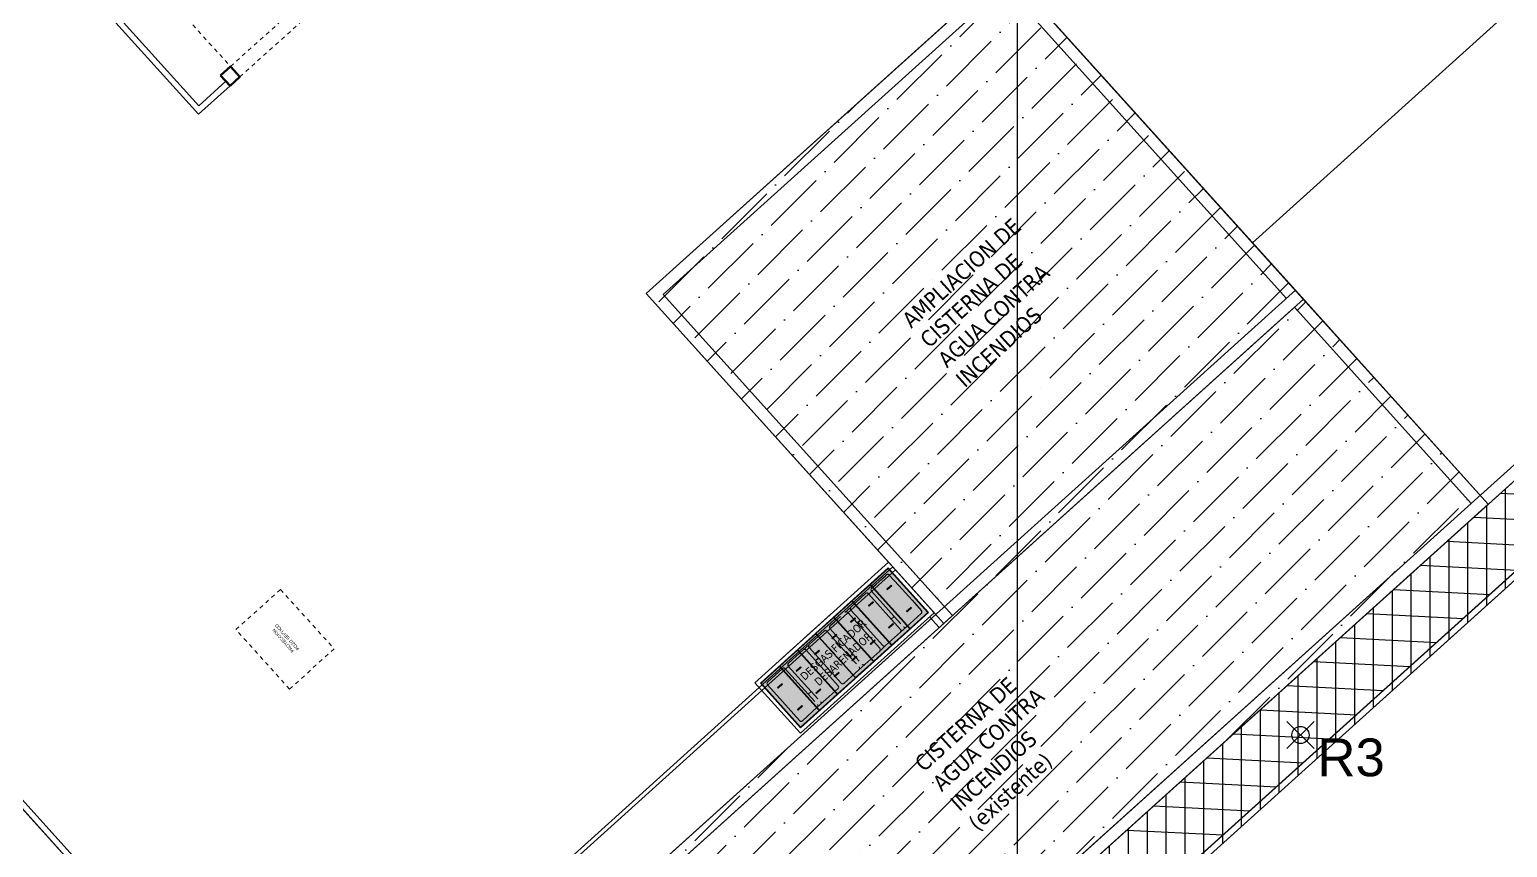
# Model space of a CAD drawing. Header units: metres. Extents: x -2639 to -2278, y 1912 to 2089.
# Drawn here: x -2481.48 to -2444.55, y 1971.23 to 1991.66 of the extents above; entities that cross this region are included whole.
import ezdxf

# ---------------------------------------------------------------- set-up
doc = ezdxf.new("R2010")
doc.units = ezdxf.units.M
for name, pattern in [('DASHED2', [0.375, 0.25, -0.125]), ('HIDDEN', [0.375, 0.25, -0.125]), ('HIDDEN2', [4.7625, 3.175, -1.5875])]:
    doc.linetypes.add(name, pattern=pattern)
for name, color, linetype in [('0.1', 1, 'Continuous'), ('0.3', 3, 'Continuous'), ('REMODELACIONES', 6, 'Continuous')]:
    doc.layers.add(name, color=color, linetype=linetype)
for name, color, linetype, lineweight in [('0.2', 2, 'Continuous', 9), ('HATCH', 8, 'Continuous', 5), ('muro00', 252, 'Continuous', 0), ('muro02', 3, 'Continuous', 18), ('muro08', 2, 'Continuous', 60), ('proyeccion', 5, 'HIDDEN', 13), ('SUTITULOS', 4, 'DASHED2', 5), ('ventana', 4, 'Continuous', 18), ('VENTANAS ALTAS', 9, 'HIDDEN', 9)]:
    doc.layers.add(name, color=color, linetype=linetype, lineweight=lineweight)
doc.styles.add('COTA50', font='romans.shx', dxfattribs={"height": 0.5})
doc.styles.add('LG', font='swiss.ttf')
doc.styles.add('ROMANS', font='arial.ttf')
doc.styles.add('SUBTITULOS', font='tahoma.ttf', dxfattribs={"height": 0.2})
doc.dimstyles.new('1-100', dxfattribs={"dimscale": 0.1, "dimtxt": 0.5, "dimasz": 1.2, "dimexe": 1, "dimexo": 1, "dimgap": 0.8, "dimtad": 1, "dimzin": 4, "dimdsep": 46, "dimtxsty": 'COTA50', "dimblk": 'ARCHTICK', "dimcen": 2.5, "dimdle": 1, "dimclrd": 1, "dimclre": 1, "dimclrt": 256, "dimadec": 0, "dimazin": 0, "dimtfac": 1, "dimtix": 1, "dimtmove": 2, "dimatfit": 3, "dimfxl": 0, "dimtolj": 1, "dimtzin": 4, "dimarcsym": 0})

# ---------------------------------------------------------------- blocks, each defined once
blk = doc.blocks.new('_ARCHTICK')
at = {"color": 0, "linetype": 'ByBlock', "const_width": 0.15}
blk.add_lwpolyline([(-0.5, -0.5), (0.5, 0.5)], dxfattribs=at)
blk = doc.blocks.new('*D59')
at = {"color": 1, "lineweight": -2}
for p, q in [((-2535.42, 2031.678), (-2536.284, 2030.898)), ((-2468.575, 1955.944), (-2536.277, 2031.04)), ((-2467.852, 1956.731), (-2468.716, 1955.952))]:
    blk.add_line(p, q, dxfattribs=at)
at = {"layer": 'Defpoints', "color": 0}
for p in [(-2535.346, 2031.745), (-2536.21, 2030.965), (-2467.778, 1956.798)]:
    blk.add_point(p, dxfattribs=at)
at = {"color": 1, "lineweight": -2, "xscale": 0.1199999999999999, "yscale": 0.1199999999999999, "zscale": 0.1199999999999999}
for p, rotation in [((-2536.21, 2030.965), 132.0361737343098), ((-2468.642, 1956.019), 312.0361737343098)]:
    blk.add_blockref('_ARCHTICK', p, dxfattribs=dict(at, rotation=rotation))
at = {"insert": (-2502.181, 1993.713), "char_height": 0.5, "attachment_point": 5, "rotation": 312.0362, "style": 'COTA50'}
blk.add_mtext('\\A1;100.91', dxfattribs=at)
blk = doc.blocks.new('*D63')
at = {"color": 1, "lineweight": -2}
for p, q in [((-2482.228, 2047.588), (-2480.884, 2048.8)), ((-2481.025, 2048.808), (-2429.259, 1991.389)), ((-2430.597, 1990.318), (-2429.252, 1991.531))]:
    blk.add_line(p, q, dxfattribs=at)
at = {"layer": 'Defpoints', "color": 0}
for p in [(-2482.303, 2047.521), (-2429.326, 1991.464), (-2430.671, 1990.251)]:
    blk.add_point(p, dxfattribs=at)
at = {"color": 1, "lineweight": -2, "xscale": 0.1199999999999999, "yscale": 0.1199999999999999, "zscale": 0.1199999999999999}
for p, rotation in [((-2480.958, 2048.733), 132.0361737343096), ((-2429.326, 1991.464), 312.0361737343096)]:
    blk.add_blockref('_ARCHTICK', p, dxfattribs=dict(at, rotation=rotation))
at = {"insert": (-2454.897, 2020.319), "char_height": 0.5, "attachment_point": 5, "rotation": 312.0362, "style": 'COTA50'}
blk.add_mtext('\\A1;76.72', dxfattribs=at)
blk = doc.blocks.new('*D66')
at = {"color": 1, "lineweight": -2}
for p, q in [((-2498.165, 2065.265), (-2494.597, 2068.481)), ((-2427.037, 1993.393), (-2494.738, 2068.489)), ((-2430.597, 1990.318), (-2427.029, 1993.535))]:
    blk.add_line(p, q, dxfattribs=at)
at = {"layer": 'Defpoints', "color": 0}
for p in [(-2494.671, 2068.414), (-2498.239, 2065.198, -2.189), (-2430.671, 1990.251, -2.189)]:
    blk.add_point(p, dxfattribs=at)
at = {"color": 1, "lineweight": -2, "xscale": 0.1199999999999999, "yscale": 0.1199999999999999, "zscale": 0.1199999999999999}
for p, rotation in [((-2494.671, 2068.414), 132.0361737343099), ((-2427.103, 1993.468), 312.0361737343098)]:
    blk.add_blockref('_ARCHTICK', p, dxfattribs=dict(at, rotation=rotation))
at = {"insert": (-2460.642, 2031.162), "char_height": 0.5, "attachment_point": 5, "rotation": 312.0362, "style": 'COTA50'}
blk.add_mtext('\\A1;100.91', dxfattribs=at)
blk = doc.blocks.new('CASCO ZETA GAS')
h = blk.add_hatch()
h.set_pattern_fill('ANSI31', color=256, scale=0.2, style=0)
h.paths.add_polyline_path([(2011.263, 1176.592), (2012.963, 1176.592), (2012.963, 1224.802), (2020.063, 1224.802), (2020.063, 1226.252), (2011.263, 1226.252)])
at = {"layer": 'HATCH'}
h = blk.add_hatch(dxfattribs=at)
h.set_pattern_fill('DOTS', color=256, scale=0.03, style=0)
h.set_pattern_definition([(9e-15, (2023.332513, 1206.311805), (0.0238125, 0.047625), [0, -0.047625])])
h.paths.add_polyline_path([(2021.813, 1209.972), (2021.813, 1210.592), (2020.333, 1210.592), (2020.333, 1209.972)])
h.paths.add_polyline_path([(2021.813, 1209.362), (2021.813, 1209.962), (2020.333, 1209.962), (2020.333, 1209.362)])
h.paths.add_polyline_path([(2021.813, 1208.752), (2021.813, 1209.352), (2020.333, 1209.352), (2020.333, 1208.752)])
h.paths.add_polyline_path([(2021.813, 1208.142), (2021.813, 1208.742), (2020.333, 1208.742), (2020.333, 1208.142)])
h.paths.add_polyline_path([(2021.813, 1207.532), (2021.813, 1208.132), (2020.333, 1208.132), (2020.333, 1207.532)])
h.paths.add_polyline_path([(2020.333, 1207.522), (2020.333, 1206.922), (2021.813, 1206.922), (2021.813, 1207.522)])
h.paths.add_polyline_path([(2020.333, 1206.912), (2020.333, 1206.312), (2021.813, 1206.312), (2021.813, 1206.912)])
for p, q in [((2030.963, 1206.202), (2019.863, 1206.202)), ((2030.963, 1194.102), (2030.963, 1206.202)), ((2030.663, 1205.902), (2019.863, 1205.902)), ((2030.663, 1194.402), (2030.663, 1205.902)), ((2013.263, 1194.402), (2013.263, 1176.592)), ((2020.163, 1194.402), (2030.663, 1194.402)), ((2020.163, 1194.102), (2030.963, 1194.102))]:
    blk.add_line(p, q)
for points in [[(2011.263, 1176.592), (2012.963, 1176.592), (2012.963, 1224.802), (2020.063, 1224.802), (2020.063, 1226.252), (2011.263, 1226.252), (2011.263, 1176.592)], [(2013.263, 1194.402), (2019.863, 1194.402), (2019.863, 1219.402), (2013.263, 1219.402), (2013.263, 1194.402)]]:
    blk.add_lwpolyline(points)
at = {"layer": '0.2'}
for p, q in [((2021.763, 1206.202), (2021.763, 1226.202)), ((2021.923, 1208.119), (2021.923, 1209.99)), ((2021.763, 1177.592), (2021.763, 1194.102))]:
    blk.add_line(p, q, dxfattribs=at)
at = {"layer": '0.3'}
for p, q in [((2020.423, 1210.452), (2020.423, 1209.952)), ((2021.323, 1210.502), (2020.473, 1210.502)), ((2021.323, 1210.502), (2021.673, 1210.502)), ((2021.723, 1210.452), (2021.723, 1209.952)), ((2021.673, 1209.902), (2020.823, 1209.902)), ((2020.423, 1209.752), (2020.423, 1209.252)), ((2021.673, 1209.802), (2020.823, 1209.802)), ((2021.723, 1209.752), (2021.723, 1209.252)), ((2021.323, 1209.202), (2020.473, 1209.202)), ((2021.323, 1209.202), (2021.673, 1209.202)), ((2020.423, 1209.052), (2020.423, 1208.552)), ((2021.323, 1209.102), (2020.473, 1209.102)), ((2021.323, 1209.102), (2021.673, 1209.102)), ((2021.723, 1209.052), (2021.723, 1208.552)), ((2021.673, 1208.502), (2020.823, 1208.502)), ((2021.673, 1208.402), (2020.823, 1208.402)), ((2020.423, 1208.352), (2020.423, 1207.852)), ((2021.723, 1208.352), (2021.723, 1208.202)), ((2021.723, 1208.002), (2021.723, 1208.202)), ((2020.423, 1207.652), (2020.423, 1207.152)), ((2020.823, 1207.802), (2020.473, 1207.802)), ((2020.823, 1207.702), (2020.473, 1207.702)), ((2021.323, 1207.802), (2020.823, 1207.802)), ((2021.323, 1207.702), (2020.823, 1207.702)), ((2021.323, 1207.802), (2021.673, 1207.802)), ((2021.323, 1207.702), (2021.673, 1207.702)), ((2021.723, 1207.652), (2021.723, 1207.152)), ((2020.423, 1206.952), (2020.423, 1206.452)), ((2021.673, 1207.102), (2020.473, 1207.102)), ((2021.673, 1207.002), (2020.823, 1207.002)), ((2021.723, 1206.952), (2021.723, 1206.802)), ((2021.723, 1206.602), (2021.723, 1206.802)), ((2021.723, 1206.637), (2021.723, 1206.487)), ((2021.723, 1206.602), (2021.723, 1206.452)), ((2020.823, 1206.402), (2020.473, 1206.402)), ((2021.323, 1206.402), (2020.823, 1206.402)), ((2021.323, 1206.402), (2021.673, 1206.402))]:
    blk.add_line(p, q, dxfattribs=at)
at = {"layer": '0.3', "linetype": 'HIDDEN2', "ltscale": 0.25}
blk.add_line((2020.423, 1207.852), (2020.423, 1207.652), dxfattribs=at)
at = {"layer": '0.3'}
blk.add_lwpolyline([(2021.923, 1206.202), (2020.223, 1206.202), (2020.223, 1210.702), (2021.923, 1210.702), (2021.923, 1206.202)], dxfattribs=at)
for centre, start, end in [((2020.473, 1210.452), 90, 180), ((2021.673, 1210.452), 0, 90), ((2021.673, 1209.952), 270, 0), ((2021.673, 1209.752), 0, 90), ((2020.473, 1209.252), 180, 270), ((2021.673, 1209.252), 270, 0), ((2020.473, 1209.052), 90, 180), ((2021.673, 1209.052), 0, 90), ((2021.673, 1208.552), 270, 0), ((2021.673, 1208.352), 0, 90), ((2020.473, 1207.852), 180, 270), ((2020.473, 1207.652), 90, 180), ((2021.673, 1207.852), 270, 0), ((2021.673, 1207.652), 0, 90), ((2020.473, 1207.152), 180, 270), ((2021.673, 1207.152), 270, 0), ((2021.673, 1206.952), 0, 90), ((2020.473, 1206.452), 180, 270), ((2021.673, 1206.452), 270, 0)]:
    blk.add_arc(centre, 0.05, start, end, dxfattribs=at)
at = {"layer": 'HATCH'}
for p, q in [((2021.663, 1206.202), (2021.663, 1226.202)), ((2020.323, 1206.302), (2020.323, 1210.602)), ((2020.323, 1210.602), (2021.823, 1210.602)), ((2021.823, 1210.602), (2021.823, 1206.302)), ((2021.823, 1206.302), (2020.323, 1206.302))]:
    blk.add_line(p, q, dxfattribs=at)
for points in [[(2020.333, 1210.592), (2021.813, 1210.592), (2021.813, 1209.972), (2020.333, 1209.972)], [(2020.333, 1209.362), (2021.813, 1209.362), (2021.813, 1209.962), (2020.333, 1209.962)], [(2021.813, 1209.352), (2020.333, 1209.352), (2020.333, 1208.752), (2021.813, 1208.752)], [(2021.813, 1208.742), (2020.333, 1208.742), (2020.333, 1208.142), (2021.813, 1208.142)], [(2021.813, 1208.132), (2020.333, 1208.132), (2020.333, 1207.532), (2021.813, 1207.532)], [(2021.813, 1206.922), (2021.813, 1207.522), (2020.333, 1207.522), (2020.333, 1206.922)], [(2021.813, 1206.312), (2021.813, 1206.912), (2020.333, 1206.912), (2020.333, 1206.312)]]:
    blk.add_lwpolyline(points, close=True, dxfattribs=at)
for points in [[(2020.693, 1210.357), (2020.693, 1210.207), (2020.713, 1210.207), (2020.713, 1210.357), (2020.693, 1210.357)], [(2021.433, 1210.357), (2021.433, 1210.207), (2021.453, 1210.207), (2021.453, 1210.357), (2021.433, 1210.357)], [(2020.693, 1209.737), (2020.693, 1209.587), (2020.713, 1209.587), (2020.713, 1209.737), (2020.693, 1209.737)], [(2021.433, 1209.737), (2021.433, 1209.587), (2021.453, 1209.587), (2021.453, 1209.737), (2021.433, 1209.737)], [(2020.693, 1209.117), (2020.693, 1208.967), (2020.713, 1208.967), (2020.713, 1209.117), (2020.693, 1209.117)], [(2021.433, 1209.117), (2021.433, 1208.967), (2021.453, 1208.967), (2021.453, 1209.117), (2021.433, 1209.117)], [(2020.698, 1208.527), (2020.698, 1208.377), (2020.718, 1208.377), (2020.718, 1208.527), (2020.698, 1208.527)], [(2021.438, 1208.527), (2021.438, 1208.377), (2021.458, 1208.377), (2021.458, 1208.527), (2021.438, 1208.527)], [(2020.693, 1207.907), (2020.693, 1207.757), (2020.713, 1207.757), (2020.713, 1207.907), (2020.693, 1207.907)], [(2021.433, 1207.907), (2021.433, 1207.757), (2021.453, 1207.757), (2021.453, 1207.907), (2021.433, 1207.907)], [(2020.693, 1207.297), (2020.693, 1207.147), (2020.713, 1207.147), (2020.713, 1207.297), (2020.693, 1207.297)], [(2021.433, 1207.297), (2021.433, 1207.147), (2021.453, 1207.147), (2021.453, 1207.297), (2021.433, 1207.297)], [(2020.693, 1206.687), (2020.693, 1206.537), (2020.713, 1206.537), (2020.713, 1206.687), (2020.693, 1206.687)], [(2021.433, 1206.687), (2021.433, 1206.537), (2021.453, 1206.537), (2021.453, 1206.687), (2021.433, 1206.687)]]:
    blk.add_lwpolyline(points, dxfattribs=at)
at = {"layer": 'muro02'}
for p, q in [((2011.113, 1176.442), (2011.113, 1226.402)), ((2112.02, 1226.402), (2011.113, 1226.402)), ((2011.263, 1176.592), (2011.263, 1226.252)), ((2011.263, 1226.252), (2100.403, 1226.252)), ((2041.785, 1211.516), (2047.245, 1211.516)), ((2041.785, 1210.452), (2041.785, 1211.516)), ((2041.935, 1211.366), (2047.095, 1211.366)), ((2041.935, 1210.452), (2041.935, 1211.366))]:
    blk.add_line(p, q, dxfattribs=at)
at = {"layer": 'muro08'}
blk.add_lwpolyline([(2042.135, 1210.452), (2041.785, 1210.452), (2041.785, 1210.122), (2042.135, 1210.122)], close=True, dxfattribs=at)
at = {"layer": 'proyeccion', "linetype": 'HIDDEN', "ltscale": 0.025}
for p, q in [((2041.785, 1210.122), (2041.785, 1203.637)), ((2042.135, 1210.122), (2042.135, 1203.637)), ((2047.135, 1210.122), (2042.135, 1210.122))]:
    blk.add_line(p, q, dxfattribs=at)
blk.add_lwpolyline([(2029.591, 1219.442), (2031.591, 1219.442), (2031.591, 1217.942), (2029.591, 1217.942)], close=True, dxfattribs=at)
at = {"layer": 'REMODELACIONES'}
for p, q in [((2012.963, 1219.702), (2012.963, 1176.592)), ((2020.163, 1194.102), (2020.163, 1219.702)), ((2013.263, 1219.402), (2013.263, 1194.402)), ((2019.863, 1194.102), (2019.863, 1219.402)), ((2013.263, 1194.402), (2019.863, 1194.402)), ((2012.963, 1194.102), (2020.163, 1194.102))]:
    blk.add_line(p, q, dxfattribs=at)
at = {"layer": 'ventana', "linetype": 'HIDDEN2', "ltscale": 0.25}
for p, q in [((2021.723, 1209.052), (2021.723, 1209.252)), ((2021.723, 1207.652), (2021.723, 1207.852))]:
    blk.add_line(p, q, dxfattribs=at)
at = {"layer": 'ventana', "linetype": 'HIDDEN2', "ltscale": 0.5}
for p, q in [((2019.863, 1206.352), (2020.223, 1206.352)), ((2020.223, 1206.202), (2019.863, 1206.202))]:
    blk.add_line(p, q, dxfattribs=at)
at = {"layer": 'ventana', "linetype": 'HIDDEN2', "ltscale": 0.25}
for points in [[(2021.323, 1209.202), (2021.323, 1209.102)], [(2021.323, 1207.802), (2021.323, 1207.702)]]:
    blk.add_lwpolyline(points, dxfattribs=at)
blk.add_arc((2021.673, 1207.652), 0.05, 0, 90, dxfattribs=at)
at = {"layer": 'VENTANAS ALTAS'}
for p, q in [((2020.423, 1209.952), (2020.423, 1209.752)), ((2020.823, 1209.902), (2020.473, 1209.902)), ((2020.823, 1209.802), (2020.473, 1209.802)), ((2020.423, 1208.352), (2020.423, 1208.552)), ((2020.823, 1208.502), (2020.473, 1208.502)), ((2020.823, 1208.402), (2020.473, 1208.402)), ((2020.423, 1206.952), (2020.423, 1207.152)), ((2020.823, 1207.102), (2020.473, 1207.102)), ((2020.823, 1207.002), (2020.473, 1207.002))]:
    blk.add_line(p, q, dxfattribs=at)
for points in [[(2020.823, 1209.802), (2020.823, 1209.902)], [(2020.823, 1208.402), (2020.823, 1208.502)], [(2020.823, 1207.002), (2020.823, 1207.102)]]:
    blk.add_lwpolyline(points, dxfattribs=at)
for centre, start, end in [((2020.473, 1209.952), 180, 270), ((2020.473, 1209.752), 90, 180), ((2020.473, 1208.552), 180, 270), ((2020.473, 1208.352), 90, 180), ((2020.473, 1207.152), 180, 270), ((2020.473, 1206.952), 90, 180)]:
    blk.add_arc(centre, 0.05, start, end, dxfattribs=at)
at = {"layer": 'muro00', "insert": (2030.596, 1218.682), "char_height": 0.08, "attachment_point": 5, "style": 'ROMANS'}
blk.add_mtext_dynamic_manual_height_columns('PROYECCION\\PPOZO SÉPTICO', width=1.1786, gutter_width=0.75, heights=[0], dxfattribs=at)
at = {"layer": 'SUTITULOS', "style": 'SUBTITULOS'}
for s, p in [('DESARENADOR', (2020.785, 1209.575)), ('DESGASIFICADOR', (2021.123, 1209.746))]:
    blk.add_text(s, height=0.2, rotation=270, dxfattribs=at).set_placement(p)
at = {"layer": 'SUTITULOS', "char_height": 0.4, "width": 4.14766, "attachment_point": 1, "rotation": 270, "style": 'SUBTITULOS'}
for s, insert in [('\\pt2.8;CISTERNA DE AGUA CONTRA INCENDIOS\\P(existente)  ', (2017.829, 1209.065)), ('\\pt2.8;AMPLIACION DE\\PCISTERNA DE AGUA CONTRA INCENDIOS', (2026.273, 1201.878))]:
    blk.add_mtext(s, dxfattribs=dict(at, insert=insert))

msp = doc.modelspace()

# ---------------------------------------------------------------- hatches: boundary and pattern name
h = msp.add_hatch()
h.set_pattern_fill('ANSI36', color=3, scale=0.2, style=0)
h.paths.add_polyline_path([(-2464.0401, 1962.6584), (-2468.8612, 1968.006), (-2458.8345, 1977.0456), (-2466.0662, 1985.067), (-2457.0792, 1993.1691), (-2445.0264, 1979.8001)])
at = {"layer": '0.1'}
h = msp.add_hatch(dxfattribs=at)
h.set_pattern_fill('_USER', color=4, scale=0.471202, angle=90, style=0, pattern_type=0)
h.set_pattern_definition([(90, (0, 0), (-0.471201605, 3e-17), [])])
h.paths.add_polyline_path([(-2473.7705, 1963.4454), (-2472.5822, 1964.5167), (-2467.828, 1959.2434), (-2431.91, 1991.6253), (-2430.6712, 1990.2512), (-2467.7776, 1956.798)])
h = msp.add_hatch(dxfattribs=at)
h.set_pattern_fill('_USER', color=4, scale=0.471202, angle=90, style=0, pattern_type=0)
h.set_pattern_definition([(90, (5e-06, -5e-06), (-0.471201605, 3e-17), [])])
h.paths.add_polyline_path([(-2473.7705, 1963.4454), (-2472.5822, 1964.5167), (-2467.828, 1959.2434), (-2431.9099, 1991.6252), (-2430.6712, 1990.2512), (-2467.7776, 1956.798)])

# ---------------------------------------------------------------- linework, layer by layer
at = {"color": 253}
msp.add_line((-2456.7876, 1944.8946, -2.1894), (-2456.7876, 2087.1996, -2.1894), dxfattribs=at)
for p, q in [((-2450.0583, 1973.6961), (-2449.3813, 1974.3731)), ((-2450.0583, 1974.3731), (-2449.3813, 1973.6961))]:
    msp.add_line(p, q)
for points in [[(-2467.7776, 1956.798), (-2430.6712, 1990.2512), (-2498.2391, 2065.1978), (-2535.3455, 2031.7446), (-2467.7776, 1956.798)], [(-2535.3455, 2031.7446), (-2523.6476, 2042.2908), (-2507.7112, 2024.614), (-2482.3026, 2047.521), (-2430.6712, 1990.2512), (-2467.7776, 1956.798), (-2535.3455, 2031.7446)], [(-2464.0401, 1962.6584), (-2468.8612, 1968.006), (-2458.8345, 1977.0456), (-2466.0662, 1985.067), (-2457.0792, 1993.1691), (-2445.0264, 1979.8001), (-2464.0401, 1962.6584)], [(-2467.7776, 1956.798), (-2473.7705, 1963.4454), (-2472.5822, 1964.5167), (-2467.828, 1959.2434), (-2432.0214, 1991.5248), (-2431.91, 1991.6253), (-2430.6712, 1990.2512), (-2467.7776, 1956.798)], [(-2473.7705, 1963.4454), (-2472.5822, 1964.5167), (-2467.828, 1959.2434), (-2431.91, 1991.6253), (-2430.6712, 1990.2512), (-2467.7776, 1956.798), (-2473.7705, 1963.4454)]]:
    msp.add_lwpolyline(points)
for points, elevation in [([(-2467.7776, 1956.798), (-2430.6712, 1990.2512), (-2498.2391, 2065.1978), (-2535.3455, 2031.7446), (-2467.7776, 1956.798)], 2.1894), ([(-2535.3455, 2031.7446), (-2523.6476, 2042.2908), (-2507.7112, 2024.614), (-2482.3026, 2047.521), (-2430.6712, 1990.2512), (-2467.7776, 1956.798), (-2535.3455, 2031.7446)], -2.1894), ([(-2467.7776, 1956.798), (-2473.7705, 1963.4454), (-2472.5822, 1964.5167), (-2467.828, 1959.2434), (-2432.0214, 1991.5248), (-2431.9099, 1991.6252), (-2430.6712, 1990.2512), (-2467.7776, 1956.798)], 2.1894), ([(-2473.7705, 1963.4454), (-2472.5822, 1964.5167), (-2467.828, 1959.2434), (-2431.9099, 1991.6252), (-2430.6712, 1990.2512), (-2467.7776, 1956.798), (-2473.7705, 1963.4454)], 2.1894)]:
    msp.add_lwpolyline(points, dxfattribs=dict(elevation=elevation))
msp.add_circle((-2449.7198, 1974.0346), 0.2151)

# ---------------------------------------------------------------- block references
at = {"rotation": 132.0361737343117}
for p in [(-210.2615, 1284.2983), (-210.2615, 1284.2983, 2.1894)]:
    msp.add_blockref('CASCO ZETA GAS', p, dxfattribs=at)

# ---------------------------------------------------------------- texts
at = {"style": 'LG'}
msp.add_text('R3', height=0.94337, dxfattribs=at).set_placement((-2449.2963, 1973.0047, 2.1894))

# ---------------------------------------------------------------- dimensions: what is measured, and where the dimension line sits
for p1, p2, distance, picture, middle in [((-2430.6712, 1990.2512, -2.1894), (-2498.2391, 2065.1978, -2.1894), -4.8036, '*D66', (-2460.6423, 2031.1619)), ((-2467.7776, 1956.798), (-2535.3455, 2031.7446), 1.1638, '*D59', (-2502.1809, 1993.713))]:
    dim = msp.add_aligned_dim(p1=p1, p2=p2, distance=distance, dimstyle='1-100')
    dim.commit()
    dim.dimension.update_dxf_attribs({"geometry": picture, "text_midpoint": middle})
dim = msp.add_aligned_dim(p1=(-2482.3026, 2047.521), p2=(-2430.6712, 1990.2512), distance=1.8106, text='76.72', dimstyle='1-100')
dim.commit()
dim.dimension.update_dxf_attribs({"geometry": '*D63', "text_midpoint": (-2454.8971, 2020.3194)})

doc.saveas('drawing.dxf')
